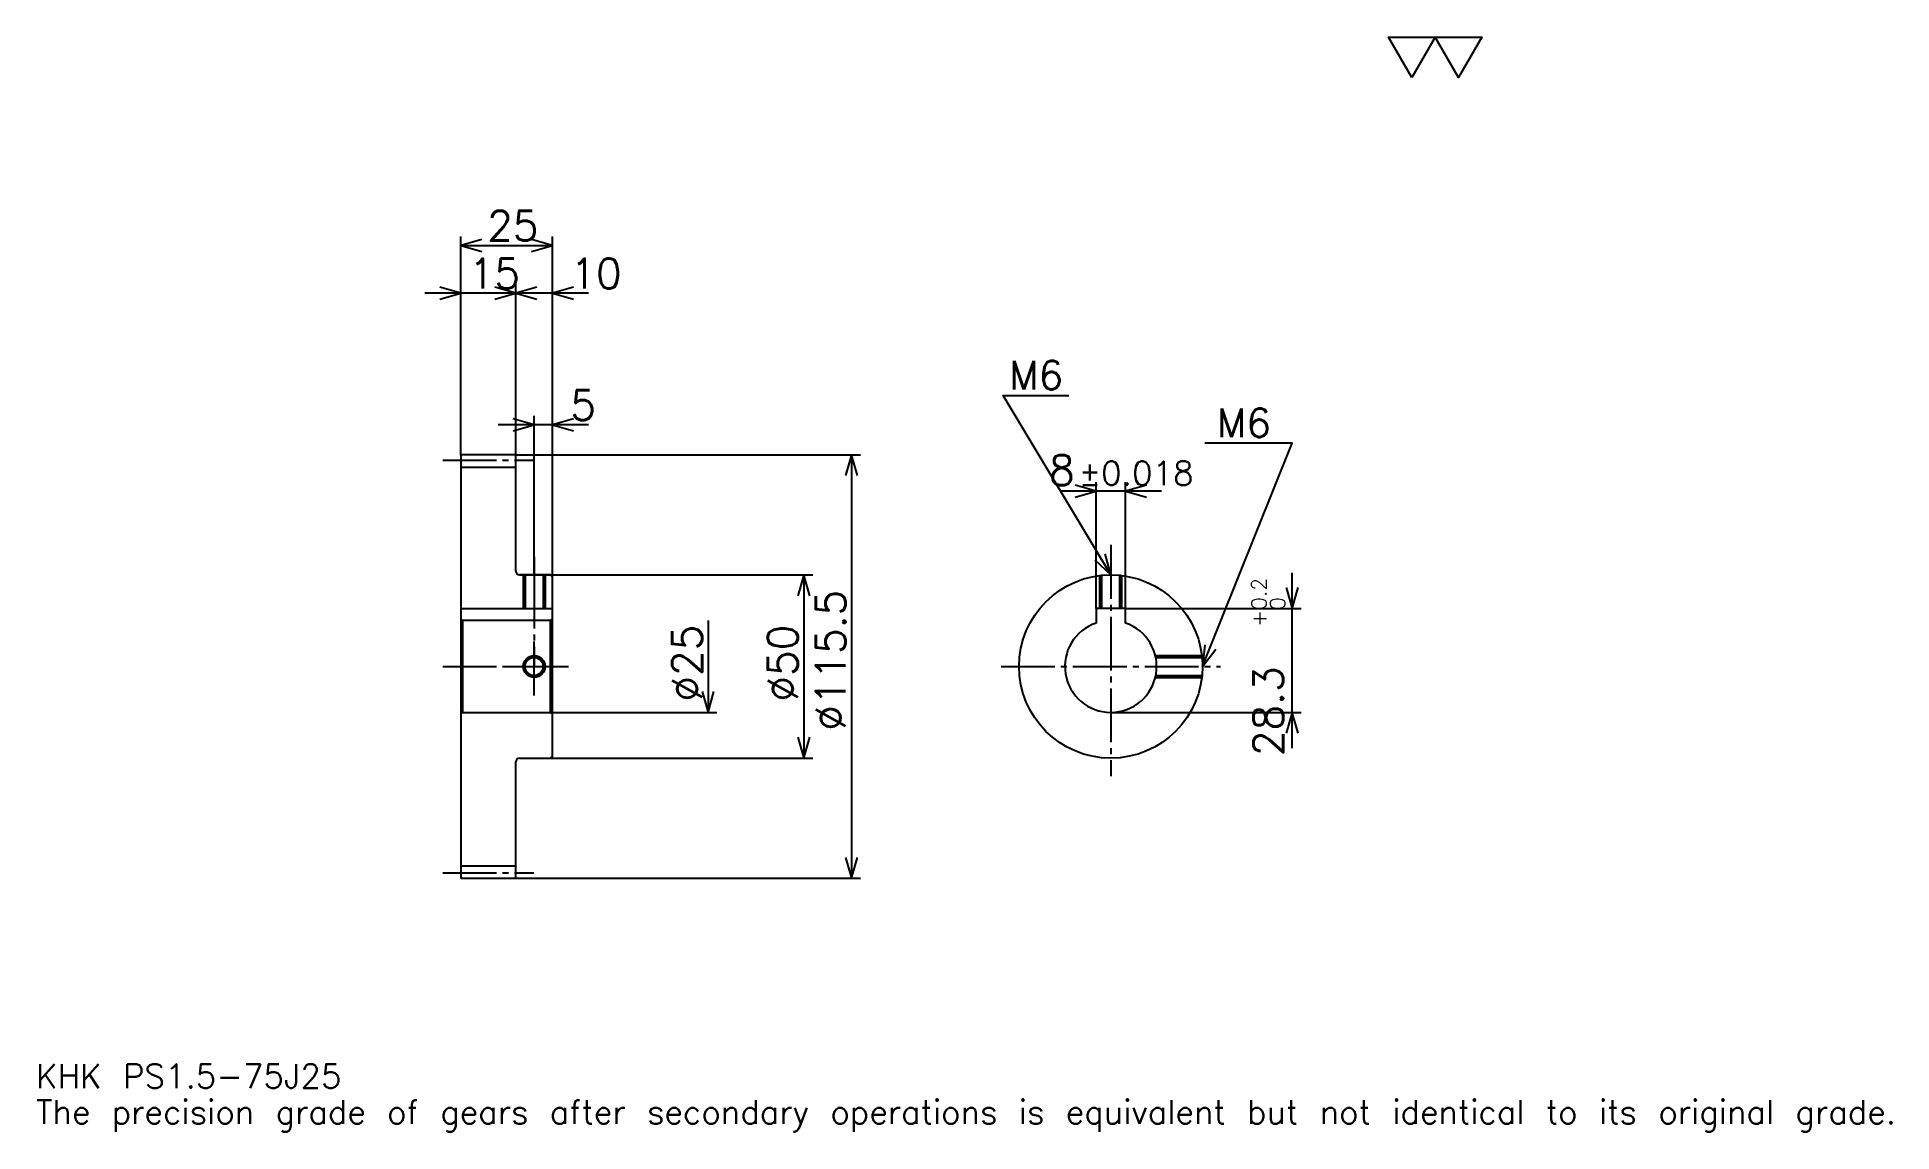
# Model space of a CAD drawing. Extents: x 17 to 522, y 6 to 304.
import ezdxf

# ---------------------------------------------------------------- set-up
doc = ezdxf.new("R2010")
doc.units = 0
doc.linetypes.add('DASHDOT', pattern=[19.565218, 14.673913, -1.630435, 1.630435, -1.630435])
doc.layers.get('0').update_dxf_attribs({"linetype": 'CONTINUOUS'})
doc.layers.add('DASHDOT', color=6, linetype='DASHDOT')
doc.styles.add('KANJI', font='TXT', dxfattribs={"bigfont": 'BIGFONT'})

msp = doc.modelspace()

# ---------------------------------------------------------------- linework, layer by layer
at = {"color": 5}
for p, q in [((132.065216, 190.630432), (132.065216, 250.141296)), ((157.065216, 190.630432), (157.065216, 250.141296)), ((132.065216, 247.695648), (157.065216, 247.695648)), ((156.847824, 234.652176), (122.282608, 234.652176)), ((166.847824, 234.652176), (137.282608, 234.652176)), ((147.065216, 190.630432), (147.065216, 237.097839)), ((166.847824, 198.782608), (142.282608, 198.782608)), ((152.065216, 190.630432), (152.065216, 201.228271)), ((132.065216, 190.530426), (132.065216, 190.630432)), ((146.96521, 190.630432), (157.065216, 190.630432)), ((147.065216, 190.530426), (147.065216, 190.630432)), ((152.065216, 157.880432), (152.065216, 190.630432)), ((152.065216, 157.880432), (152.065216, 190.630432)), ((157.065216, 190.630432), (241.032608, 190.630432)), ((157.065216, 157.380432), (157.065216, 190.630432)), ((238.586945, 190.630432), (238.586945, 75.130432)), ((305.239136, 148.680435), (305.239136, 183.152161)), ((313.239136, 148.680435), (313.239136, 183.152161)), ((323.021729, 180.706512), (295.456543, 180.706512)), ((148.065216, 157.880432), (157.065216, 157.880432)), ((157.065216, 157.880432), (227.989136, 157.880432)), ((225.543488, 157.880432), (225.543488, 107.880432)), ((358.695648, 110.597824), (358.695648, 158.463043)), ((313.239136, 148.680435), (361.141296, 148.680435)), ((199.456512, 145.380432), (199.456512, 120.380432)), ((157.065216, 120.380432), (201.902176, 120.380432)), ((309.239136, 120.380432), (361.141296, 120.380432)), ((148.065216, 107.880432), (157.065216, 107.880432)), ((157.065216, 107.880432), (227.989136, 107.880432)), ((146.96521, 75.130432), (157.065216, 75.130432)), ((157.065216, 75.130432), (241.032608, 75.130432))]:
    msp.add_line(p, q, dxfattribs=at)
at = {"color": 4}
for p, q in [((132.065216, 187.255432), (147.065216, 187.255432)), ((132.065216, 148.680435), (157.065216, 148.680435)), ((132.565216, 145.380432), (132.565216, 120.380432)), ((156.565216, 145.380432), (157.065216, 145.880432)), ((156.565216, 120.380432), (157.065216, 119.880432)), ((132.065216, 78.505432), (147.065216, 78.505432))]:
    msp.add_line(p, q, dxfattribs=at)
at = {"color": 7}
msp.add_lwpolyline([(391.304352, 293.478271), (384.945648, 304.5), (410.380432, 304.5), (404.021729, 293.478271), (397.663055, 304.5), (391.304352, 293.478271)], dxfattribs=at)
at = {"color": 5}
for points in [[(137.771744, 249.32608), (132.065216, 247.695648), (137.771744, 246.065216)], [(151.358688, 246.065216), (157.065216, 247.695648), (151.358688, 249.32608)], [(126.358696, 233.021744), (132.065216, 234.652176), (126.358696, 236.282608)], [(141.358688, 233.021744), (147.065216, 234.652176), (141.358688, 236.282608)], [(152.771744, 236.282608), (147.065216, 234.652176), (152.771744, 233.021744)], [(162.771744, 236.282608), (157.065216, 234.652176), (162.771744, 233.021744)], [(309.239136, 157.880432), (279.891296, 206.793472), (297.82608, 206.793472)], [(146.358688, 197.152176), (152.065216, 198.782608), (146.358688, 200.41304)], [(162.771744, 200.41304), (157.065216, 198.782608), (162.771744, 197.152176)], [(334.239136, 132.880432), (358.695648, 193.75), (334.891296, 193.75)], [(240.217377, 184.92392), (238.586945, 190.630432), (236.956512, 184.92392)], [(299.532593, 179.07608), (305.239136, 180.706512), (299.532593, 182.336945)], [(318.945679, 182.336945), (313.239136, 180.706512), (318.945679, 179.07608)], [(304.90506, 161.934875), (309.239136, 157.880432), (307.701233, 163.612579)], [(227.17392, 152.173904), (225.543488, 157.880432), (223.913055, 152.173904)], [(357.065216, 154.386948), (358.695648, 148.680435), (360.32608, 154.386948)], [(334.85376, 138.783401), (334.239136, 132.880432), (337.879517, 137.567688)], [(197.82608, 126.086952), (199.456512, 120.380432), (201.086945, 126.086952)], [(360.32608, 114.673912), (358.695648, 120.380432), (357.065216, 114.673912)], [(223.913055, 113.586952), (225.543488, 107.880432), (227.17392, 113.586952)], [(236.956512, 80.836952), (238.586945, 75.130432), (240.217377, 80.836952)]]:
    msp.add_lwpolyline(points, dxfattribs=at)
at = {"color": 4}
for points in [[(147.065216, 158.880432), (147.065216, 190.530426), (146.96521, 190.630432), (132.165222, 190.630432), (132.065216, 190.530426), (132.065216, 119.880432)], [(148.065216, 107.880432), (156.565216, 107.880432), (157.065216, 108.380432), (157.065216, 157.380432), (156.565216, 157.880432), (148.065216, 157.880432)], [(149.065216, 157.880432), (149.065216, 148.680435)], [(149.605225, 157.880432), (149.605225, 148.680435)], [(154.525208, 157.880432), (154.525208, 148.680435)], [(155.065216, 157.880432), (155.065216, 148.680435)], [(306.239136, 148.680435), (306.239136, 157.699783)], [(306.779114, 148.680435), (306.779114, 157.759109)], [(311.699158, 148.680435), (311.699158, 157.759109)], [(312.239136, 148.680435), (312.239136, 157.699783)], [(313.239136, 144.723145), (313.239136, 148.680435), (305.239136, 148.680435), (305.239136, 144.723145)], [(132.065216, 119.880432), (132.565216, 120.380432), (156.565216, 120.380432), (156.565216, 145.380432), (132.565216, 145.380432), (132.065216, 145.880432)], [(321.373779, 135.880432), (334.058472, 135.880432)], [(321.49469, 135.340439), (334.117798, 135.340439)], [(321.373779, 129.880432), (334.058472, 129.880432)], [(321.49469, 130.420425), (334.117798, 130.420425)], [(132.065216, 119.880432), (132.065216, 75.230431), (132.165222, 75.130432), (146.96521, 75.130432), (147.065216, 75.230431), (147.065216, 106.880432)]]:
    msp.add_lwpolyline(points, dxfattribs=at)
for centre, radius in [((309.239136, 132.880432), 25), ((152.065216, 132.880432), 2.46)]:
    msp.add_circle(centre, radius, dxfattribs=at)
at = {"color": 7}
msp.add_circle((152.065216, 132.880432), 3, dxfattribs=at)
at = {"color": 4}
for centre, radius, start, end in [((148.065216, 158.880432), 1, 180, 270), ((309.239136, 132.880432), 12.5, 108.66292518, 71.33707482), ((148.065216, 106.880432), 1, 90, 180)]:
    msp.add_arc(centre, radius, start, end, dxfattribs=at)
at = {"layer": 'DASHDOT', "color": 7}
for p, q in [((127.173912, 189.130432), (151.956512, 189.130432)), ((309.239136, 166.032608), (309.239136, 102.989128)), ((152.065216, 157.880432), (152.065216, 132.880432)), ((127.173912, 132.880432), (161.956512, 132.880432)), ((279.347839, 132.880432), (339.130432, 132.880432)), ((127.173912, 76.630432), (151.956512, 76.630432))]:
    msp.add_line(p, q, dxfattribs=at)
for points in [[(152.065216, 162.771729), (152.065216, 143.789124)], [(152.065216, 124.989128), (152.065216, 140.771744)], [(144.17392, 132.880432), (159.956512, 132.880432)]]:
    msp.add_lwpolyline(points, dxfattribs=at)

# ---------------------------------------------------------------- texts
at = {"color": 7, "style": 'KANJI'}
for s, height, p in [('25', 8.152174, (139.266296, 249)), ('15', 8.152174, (134.266296, 235.956512)), ('10', 8.152174, (161.956512, 235.956512)), ('M6', 7.826087, (281.521729, 208.42392)), ('5', 8.152174, (161.956512, 200.086945)), ('M6', 7.826087, (338.152161, 195.380432)), ('8', 8.152174, (292.411438, 182.336945)), ('%%p0.018', 6.521739, (300.481079, 182.336945)), ('KHK PS1.5-75J25', 6.521739, (16.304348, 17.934782)), ('The precision grade of gears after secondary operations is equivalent but not identical to its original grade.', 6.521739, (16.304348, 8.152174))]:
    msp.add_text(s, height=height, dxfattribs=at).set_placement(p)
for s, height, p in [('%%c115.5', 8.152174, (236.956512, 115.353256)), ('0.2', 4.076087, (351.684784, 148.306717)), ('+', 4.076087, (351.684784, 143.741501)), ('0', 4.076087, (356.739136, 148.306717)), ('%%c25', 8.152174, (197.82608, 123.301628)), ('%%c50', 8.152174, (223.913055, 123.301628)), ('28.3', 8.152174, (356.25, 108.455658))]:
    msp.add_text(s, height=height, rotation=90, dxfattribs=at).set_placement(p)

doc.saveas('drawing.dxf')
